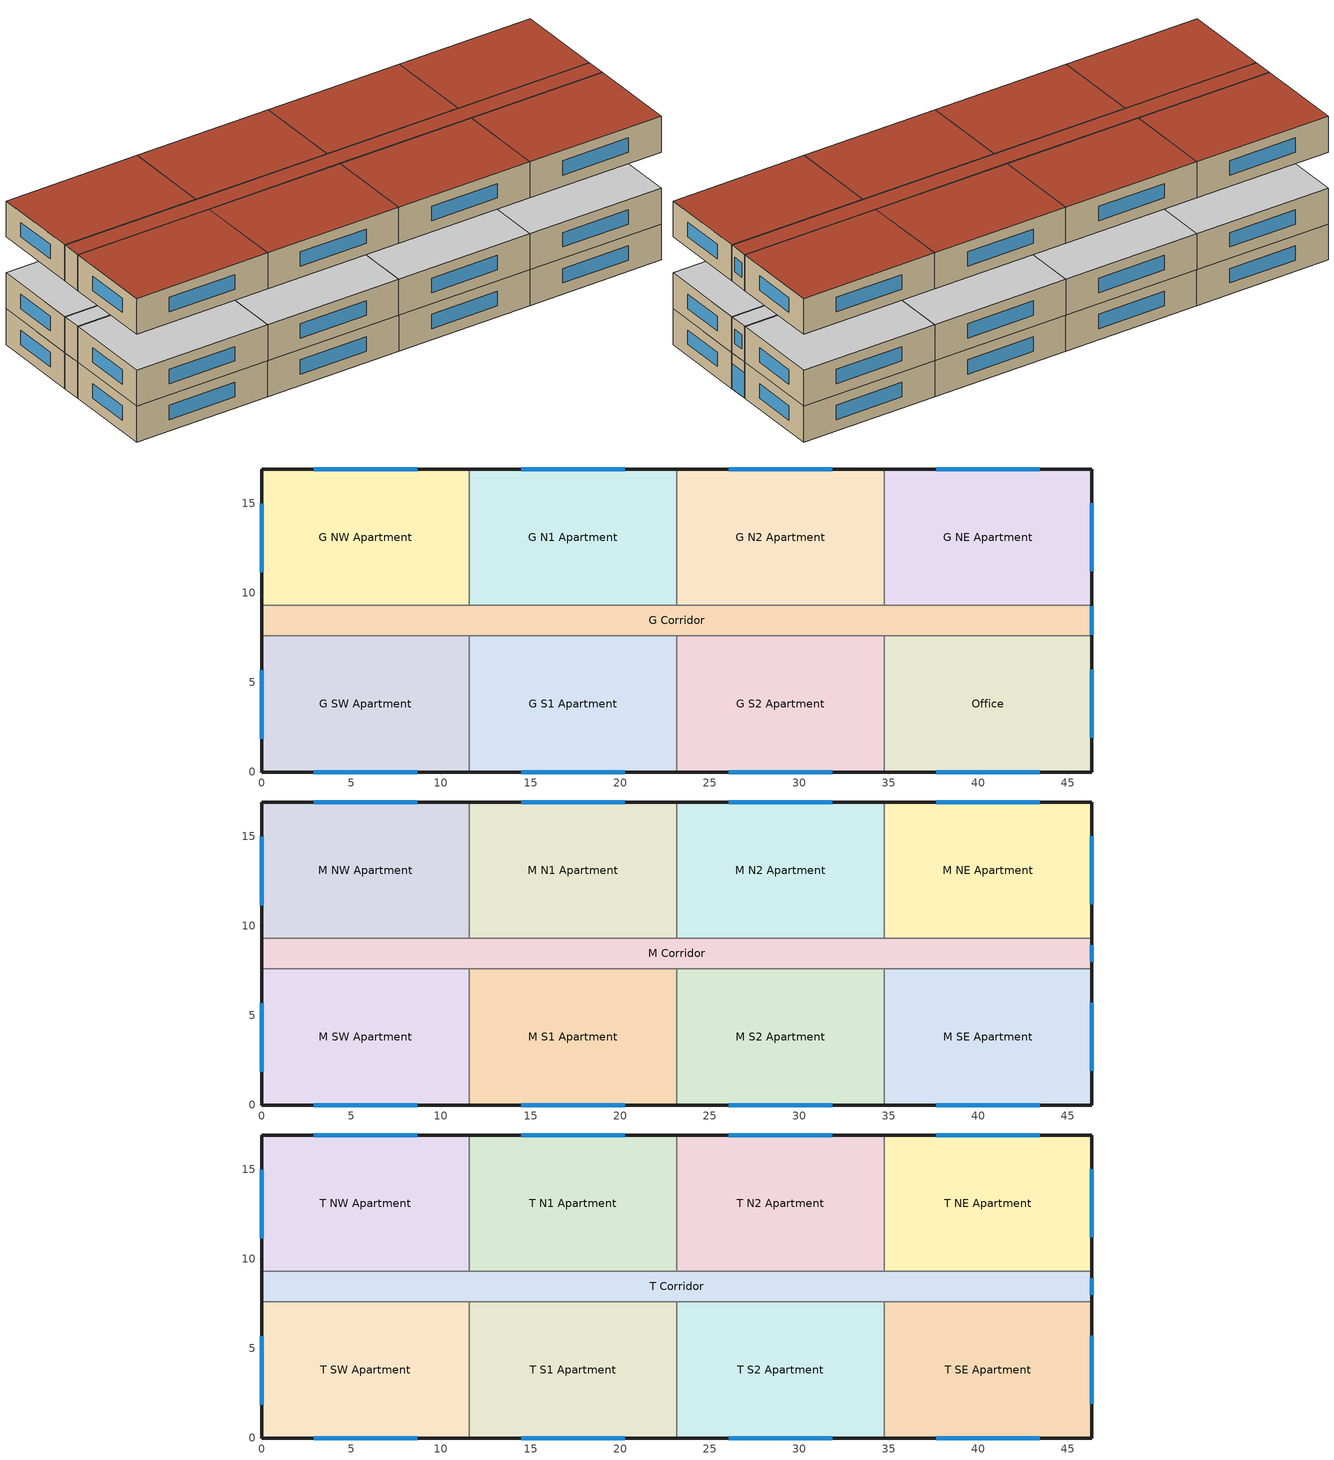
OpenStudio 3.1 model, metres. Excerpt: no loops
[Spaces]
G S1 Apartment
 floor ground (Foundation F 126 Perim 1158 Area 8825): 23.16,7.62 23.16,0 11.58,0 11.58,7.62 z0
 wall outside: 11.58,0 23.16,0 z0:3.05
 wall to G S2 Apartment: 23.16,0 23.16,7.62 z0:3.05
 wall to G Corridor: 23.16,7.62 11.58,7.62 z0:3.05
 wall to G SW Apartment: 11.58,7.62 11.58,0 z0:3.05
 window: 14.48,0 20.27,0 z0.95:2.17
 ceiling adiabatic (Floor Adiabatic construction): 23.16,0 23.16,7.62 11.58,7.62 11.58,0 z3.05
G S2 Apartment
 floor ground (Foundation F 126 Perim 1158 Area 8825): 34.75,7.62 34.75,0 23.16,0 23.16,7.62 z0
 wall outside: 23.16,0 34.75,0 z0:3.05
 wall to Office: 34.75,0 34.75,7.62 z0:3.05
 wall to G Corridor: 34.75,7.62 23.16,7.62 z0:3.05
 window: 26.06,0 31.85,0 z0.95:2.17
 ceiling adiabatic (Floor Adiabatic construction): 34.75,0 34.75,7.62 23.16,7.62 23.16,0 z3.05
G NE Apartment
 floor ground (Foundation F 126 Perim 192 Area 8825): 46.33,16.92 46.33,9.3 34.75,9.3 34.75,16.92 z0
 wall outside: 46.33,9.3 46.33,16.92 34.75,16.92 z0:3.05
 wall to G Corridor: 34.75,9.3 46.33,9.3 z0:3.05
 wall to G N2 Apartment: 34.75,16.92 34.75,9.3 z0:3.05
 window: 46.33,11.2 46.33,15.01 / 43.43,16.92 37.64,16.92 z0.95:2.17
 ceiling adiabatic (Floor Adiabatic construction): 46.33,9.3 46.33,16.92 34.75,16.92 34.75,9.3 z3.05
G NW Apartment
 floor ground (Foundation F 126 Perim 192 Area 8825): 11.58,16.92 11.58,9.3 0,9.3 0,16.92 z0
 wall outside: 11.58,16.92 0,16.92 0,9.3 z0:3.05
 wall to G N1 Apartment: 11.58,9.3 11.58,16.92 z0:3.05
 wall to G Corridor: 0,9.3 11.58,9.3 z0:3.05
 window: 8.69,16.92 2.89,16.92 / 0,14.97 0,11.16 z0.95:2.17
 ceiling adiabatic (Floor Adiabatic construction): 11.58,9.3 11.58,16.92 0,16.92 0,9.3 z3.05
G N1 Apartment
 floor ground (Foundation F 126 Perim 1158 Area 8825): 23.16,16.92 23.16,9.3 11.58,9.3 11.58,16.92 z0
 wall outside: 23.16,16.92 11.58,16.92 z0:3.05
 wall to G N2 Apartment: 23.16,9.3 23.16,16.92 z0:3.05
 wall to G Corridor: 11.58,9.3 23.16,9.3 z0:3.05
 window: 20.27,16.92 14.48,16.92 z0.95:2.17
 ceiling adiabatic (Floor Adiabatic construction): 23.16,9.3 23.16,16.92 11.58,16.92 11.58,9.3 z3.05
Office
 floor ground (Foundation F 126 Perim 192 Area 8825): 46.33,7.62 46.33,0 34.75,0 34.75,7.62 z0
 wall outside: 34.75,0 46.33,0 46.33,7.62 z0:3.05
 wall to G Corridor: 46.33,7.62 34.75,7.62 z0:3.05
 window: 46.33,1.9 46.33,5.71 / 37.64,0 43.43,0 z0.95:2.17
 ceiling adiabatic (Floor Adiabatic construction): 46.33,0 46.33,7.62 34.75,7.62 34.75,0 z3.05
G Corridor
 floor ground (Foundation F 126 Perim 335 Area 7766): 46.33,9.3 46.33,7.62 0,7.62 0,9.3 z0
 wall outside: 46.33,7.62 46.33,9.3 / 0,9.3 0,7.62 z0:3.05
 wall to G N2 Apartment: 34.75,9.3 23.16,9.3 z0:3.05
 wall to G SW Apartment: 0,7.62 11.58,7.62 z0:3.05
 window: 46.33,7.67 46.33,9.25 z0.03:2.13
 ceiling adiabatic (Floor Adiabatic construction): 46.33,7.62 46.33,9.3 0,9.3 0,7.62 z3.05
G SW Apartment
 floor ground (Foundation F 126 Perim 192 Area 8825): 11.58,7.62 11.58,0 0,0 0,7.62 z0
 wall outside: 0,7.62 0,0 11.58,0 z0:3.05
 window: 0,5.68 0,1.87 / 2.9,0 8.69,0 z0.95:2.17
 ceiling adiabatic (Floor Adiabatic construction): 11.58,0 11.58,7.62 0,7.62 0,0 z3.05
G N2 Apartment
 floor ground (Foundation F 126 Perim 1158 Area 8825): 34.75,16.92 34.75,9.3 23.16,9.3 23.16,16.92 z0
 wall outside: 34.75,16.92 23.16,16.92 z0:3.05
 window: 31.85,16.92 26.06,16.92 z0.95:2.17
 ceiling adiabatic (Floor Adiabatic construction): 34.75,9.3 34.75,16.92 23.16,16.92 23.16,9.3 z3.05
M S2 Apartment
 floor adiabatic (Floor Adiabatic construction): 34.75,7.62 34.75,0 23.16,0 23.16,7.62 z3.05
 wall outside: 23.16,0 34.75,0 z3.05:6.1
 wall to M SE Apartment: 34.75,0 34.75,7.62 z3.05:6.1
 wall to M S1 Apartment: 23.16,7.62 23.16,0 z3.05:6.1
 wall to M Corridor: 34.75,7.62 23.16,7.62 z3.05:6.1
 window: 26.06,0 31.85,0 z4:5.22
 ceiling adiabatic (Floor Adiabatic construction): 34.75,0 34.75,7.62 23.16,7.62 23.16,0 z6.1
M SE Apartment
 floor adiabatic (Floor Adiabatic construction): 46.33,7.62 46.33,0 34.75,0 34.75,7.62 z3.05
 wall outside: 34.75,0 46.33,0 46.33,7.62 z3.05:6.1
 wall to M Corridor: 46.33,7.62 34.75,7.62 z3.05:6.1
 window: 37.64,0 43.43,0 / 46.33,1.9 46.33,5.71 z4:5.22
 ceiling adiabatic (Floor Adiabatic construction): 46.33,0 46.33,7.62 34.75,7.62 34.75,0 z6.1
M Corridor
 floor adiabatic (Floor Adiabatic construction): 46.33,9.3 46.33,7.62 0,7.62 0,9.3 z3.05
 wall outside: 0,9.3 0,7.62 / 46.33,7.62 46.33,9.3 z3.05:6.1
 wall to M SW Apartment: 0,7.62 11.58,7.62 z3.05:6.1
 wall to M N1 Apartment: 23.16,9.3 11.58,9.3 z3.05:6.1
 wall to M NE Apartment: 46.33,9.3 34.75,9.3 z3.05:6.1
 wall to M N2 Apartment: 34.75,9.3 23.16,9.3 z3.05:6.1
 wall to M S1 Apartment: 11.58,7.62 23.16,7.62 z3.05:6.1
 wall to M NW Apartment: 11.58,9.3 0,9.3 z3.05:6.1
 window: 46.33,8 46.33,8.91 z4:5.22
 ceiling adiabatic (Floor Adiabatic construction): 46.33,7.62 46.33,9.3 0,9.3 0,7.62 z6.1
M SW Apartment
 floor adiabatic (Floor Adiabatic construction): 11.58,7.62 11.58,0 0,0 0,7.62 z3.05
 wall outside: 0,7.62 0,0 11.58,0 z3.05:6.1
 wall to M S1 Apartment: 11.58,0 11.58,7.62 z3.05:6.1
 window: 0,5.68 0,1.87 / 2.9,0 8.69,0 z4:5.22
 ceiling adiabatic (Floor Adiabatic construction): 11.58,0 11.58,7.62 0,7.62 0,0 z6.1
M NE Apartment
 floor adiabatic (Floor Adiabatic construction): 46.33,16.92 46.33,9.3 34.75,9.3 34.75,16.92 z3.05
 wall outside: 46.33,9.3 46.33,16.92 34.75,16.92 z3.05:6.1
 wall to M N2 Apartment: 34.75,16.92 34.75,9.3 z3.05:6.1
 window: 46.33,11.2 46.33,15.01 / 43.43,16.92 37.64,16.92 z4:5.22
 ceiling adiabatic (Floor Adiabatic construction): 46.33,9.3 46.33,16.92 34.75,16.92 34.75,9.3 z6.1
M N2 Apartment
 floor adiabatic (Floor Adiabatic construction): 34.75,16.92 34.75,9.3 23.16,9.3 23.16,16.92 z3.05
 wall outside: 34.75,16.92 23.16,16.92 z3.05:6.1
 wall to M N1 Apartment: 23.16,16.92 23.16,9.3 z3.05:6.1
 window: 31.85,16.92 26.06,16.92 z4:5.22
 ceiling adiabatic (Floor Adiabatic construction): 34.75,9.3 34.75,16.92 23.16,16.92 23.16,9.3 z6.1
M N1 Apartment
 floor adiabatic (Floor Adiabatic construction): 23.16,16.92 23.16,9.3 11.58,9.3 11.58,16.92 z3.05
 wall outside: 23.16,16.92 11.58,16.92 z3.05:6.1
 wall to M NW Apartment: 11.58,16.92 11.58,9.3 z3.05:6.1
 window: 20.27,16.92 14.48,16.92 z4:5.22
 ceiling adiabatic (Floor Adiabatic construction): 23.16,9.3 23.16,16.92 11.58,16.92 11.58,9.3 z6.1
M S1 Apartment
 floor adiabatic (Floor Adiabatic construction): 23.16,7.62 23.16,0 11.58,0 11.58,7.62 z3.05
 wall outside: 11.58,0 23.16,0 z3.05:6.1
 window: 14.48,0 20.27,0 z4:5.22
 ceiling adiabatic (Floor Adiabatic construction): 23.16,0 23.16,7.62 11.58,7.62 11.58,0 z6.1
M NW Apartment
 floor adiabatic (Floor Adiabatic construction): 11.58,16.92 11.58,9.3 0,9.3 0,16.92 z3.05
 wall outside: 11.58,16.92 0,16.92 0,9.3 z3.05:6.1
 window: 0,14.97 0,11.16 / 8.69,16.92 2.89,16.92 z4:5.22
 ceiling adiabatic (Floor Adiabatic construction): 11.58,9.3 11.58,16.92 0,16.92 0,9.3 z6.1
T SW Apartment
 floor adiabatic (Floor Adiabatic construction): 11.58,7.62 11.58,0 0,0 0,7.62 z9.14
 wall outside: 0,7.62 0,0 11.58,0 z9.14:12.19
 wall to T S1 Apartment: 11.58,0 11.58,7.62 z9.14:12.19
 wall to T Corridor: 11.58,7.62 0,7.62 z9.14:12.19
 window: 0,5.68 0,1.87 / 2.9,0 8.69,0 z10.1:11.32
 roof outside: 11.58,0 11.58,7.62 0,7.62 0,0 z12.19
T N1 Apartment
 floor adiabatic (Floor Adiabatic construction): 23.16,16.92 23.16,9.3 11.58,9.3 11.58,16.92 z9.14
 wall outside: 23.16,16.92 11.58,16.92 z9.14:12.19
 wall to T Corridor: 11.58,9.3 23.16,9.3 z9.14:12.19
 wall to T NW Apartment: 11.58,16.92 11.58,9.3 z9.14:12.19
 wall to T N2 Apartment: 23.16,9.3 23.16,16.92 z9.14:12.19
 window: 20.27,16.92 14.48,16.92 z10.1:11.32
 roof outside: 23.16,9.3 23.16,16.92 11.58,16.92 11.58,9.3 z12.19
T Corridor
 floor adiabatic (Floor Adiabatic construction): 46.33,9.3 46.33,7.62 0,7.62 0,9.3 z9.14
 wall outside: 46.33,7.62 46.33,9.3 / 0,9.3 0,7.62 z9.14:12.19
 wall to T SE Apartment: 34.75,7.62 46.33,7.62 z9.14:12.19
 wall to T S1 Apartment: 11.58,7.62 23.16,7.62 z9.14:12.19
 wall to T NW Apartment: 11.58,9.3 0,9.3 z9.14:12.19
 wall to T N2 Apartment: 34.75,9.3 23.16,9.3 z9.14:12.19
 wall to T S2 Apartment: 23.16,7.62 34.75,7.62 z9.14:12.19
 wall to T NE Apartment: 46.33,9.3 34.75,9.3 z9.14:12.19
 window: 46.33,8 46.33,8.91 z10.1:11.32
 roof outside: 46.33,7.62 46.33,9.3 0,9.3 0,7.62 z12.19
T N2 Apartment
 floor adiabatic (Floor Adiabatic construction): 34.75,16.92 34.75,9.3 23.16,9.3 23.16,16.92 z9.14
 wall outside: 34.75,16.92 23.16,16.92 z9.14:12.19
 wall to T NE Apartment: 34.75,9.3 34.75,16.92 z9.14:12.19
 window: 31.85,16.92 26.06,16.92 z10.1:11.32
 roof outside: 34.75,9.3 34.75,16.92 23.16,16.92 23.16,9.3 z12.19
T NW Apartment
 floor adiabatic (Floor Adiabatic construction): 11.58,16.92 11.58,9.3 0,9.3 0,16.92 z9.14
 wall outside: 11.58,16.92 0,16.92 0,9.3 z9.14:12.19
 window: 8.69,16.92 2.89,16.92 / 0,14.97 0,11.16 z10.1:11.32
 roof outside: 11.58,9.3 11.58,16.92 0,16.92 0,9.3 z12.19
T NE Apartment
 floor adiabatic (Floor Adiabatic construction): 46.33,16.92 46.33,9.3 34.75,9.3 34.75,16.92 z9.14
 wall outside: 46.33,9.3 46.33,16.92 34.75,16.92 z9.14:12.19
 window: 43.43,16.92 37.64,16.92 / 46.33,11.2 46.33,15.01 z10.1:11.32
 roof outside: 46.33,9.3 46.33,16.92 34.75,16.92 34.75,9.3 z12.19
T S2 Apartment
 floor adiabatic (Floor Adiabatic construction): 34.75,7.62 34.75,0 23.16,0 23.16,7.62 z9.14
 wall outside: 23.16,0 34.75,0 z9.14:12.19
 wall to T SE Apartment: 34.75,0 34.75,7.62 z9.14:12.19
 wall to T S1 Apartment: 23.16,7.62 23.16,0 z9.14:12.19
 window: 26.06,0 31.85,0 z10.1:11.32
 roof outside: 34.75,0 34.75,7.62 23.16,7.62 23.16,0 z12.19
T S1 Apartment
 floor adiabatic (Floor Adiabatic construction): 23.16,7.62 23.16,0 11.58,0 11.58,7.62 z9.14
 wall outside: 11.58,0 23.16,0 z9.14:12.19
 window: 14.48,0 20.27,0 z10.1:11.32
 roof outside: 23.16,0 23.16,7.62 11.58,7.62 11.58,0 z12.19
T SE Apartment
 floor adiabatic (Floor Adiabatic construction): 46.33,7.62 46.33,0 34.75,0 34.75,7.62 z9.14
 wall outside: 34.75,0 46.33,0 46.33,7.62 z9.14:12.19
 window: 46.33,1.9 46.33,5.71 / 37.64,0 43.43,0 z10.1:11.32
 roof outside: 46.33,0 46.33,7.62 34.75,7.62 34.75,0 z12.19
[Site]
Tampa-MacDill AFB_FL_USA: Latitude {deg}=27.85; Longitude {deg}=-82.52; Time Zone {hr}=-5; Elevation {m}=8; Terrain=City
[Building]
-MidriseApartment-ASHRAE 169-2013-2A created: 2021-08-23 21:15:40 +0000: North Axis {deg}=0; Default Construction Set=90.1-2010 - MidApt - ASHRAE 169-2013-2A; Standards Number of Stories=4; Standards Number of Above Ground Stories=4; Standards Building Type=MidriseApartment
[ClimateZones]
Climate Zone Institution Name 1=ASHRAE; Climate Zone Document Name 1=ANSI/ASHRAE Standard 169; Climate Zone Document Year 1=2006; Climate Zone Value 1=2A
[Site:WaterMainsTemperature]
Calculation Method=Correlation; Annual Average Outdoor Air Temperature {C}=21.85; Maximum Difference In Monthly Average Outdoor Air Temperatures {deltaC}=14.3
[SizingPeriod:DesignDay] Barometric Pressure {Pa}=101229; Sky Clearness=0; Rain Indicator=0; Snow Indicator=0; Day of Month=21; Daylight Saving Time Indicator=0; Humidity Indicating Type=Wetbulb; Dry-Bulb Temperature Range Modifier Type=DefaultMultipliers
Name | Maximum Dry-Bulb Temperature {C} | Daily Dry-Bulb Temperature Range {deltaC} | Humidity Indicating Conditions at Maximum Dry-Bulb | Wind Speed {m/s} | Wind Direction {deg} | Month | Day Type | Solar Model Indicator | ASHRAE Taub | ASHRAE Taud
Tampa-MacDill.AFB_FL_USA Ann Clg .4% Condns DB=>MWB | 33.9 | 7.9 | 25.1 | 3.1 | 270 | 8 | SummerDesignDay | ASHRAETau | 0.491 | 2.016
Tampa-MacDill.AFB_FL_USA Ann Htg 99.6% Condns DB | 4.6 | 0 | 4.6 | 2.5 | 10 | 1 | WinterDesignDay | ASHRAEClearSky
[Site:GroundTemperature:FCfactorMethod]
January Ground Temperature {C}=24.2; February Ground Temperature {C}=18.9; March Ground Temperature {C}=15.7; April Ground Temperature {C}=13.6; May Ground Temperature {C}=15.5; June Ground Temperature {C}=17.1; July Ground Temperature {C}=21.2; August Ground Temperature {C}=26.9; September Ground Temperature {C}=27.6; October Ground Temperature {C}=27.9; November Ground Temperature {C}=27.4; December Ground Temperature {C}=26.2
[Material:NoMass] Thermal Absorptance=0.9; Solar Absorptance=0.7
Name | Roughness | Thermal Resistance {m2-K/W} | Visible Absorptance
CP02 CARPET PAD | VeryRough | 0.21648 | 0.8
Nonres_Floor_Insulation | MediumSmooth | 2.88292 | 0.7
Typical Insulation R-8.93 | Smooth | 1.57183 | 0.7
Typical Carpet Pad | Smooth | 0.21648 | 0.8
Typical Insulation R-13.45 | Smooth | 2.368 | 0.7
Typical Insulation R-19.72 | Smooth | 3.4722 | 0.7
Typical Insulation R-0.58 | Smooth | 0.101875 | 0.7
Typical Insulation R-0.01 | Smooth | 0.001 | 0.7
[Material]
Name | Roughness | Thickness {m} | Conductivity {W/m-K} | Density {kg/m3} | Specific Heat {J/kg-K} | Thermal Absorptance | Solar Absorptance | Visible Absorptance
100mm Normalweight concrete floor | MediumSmooth | 0.1016 | 2.31 | 2322 | 832
G01 13mm gypsum board | Smooth | 0.0127 | 0.16 | 800 | 1090 | 0.9 | 0.7 | 0.5
4 in. Normalweight Concrete Floor | MediumRough | 0.1016 | 2.31 | 2322 | 832 | 0.9 | 0.7 | 0.7
25mm Stucco | Smooth | 0.0254 | 0.72 | 1856 | 840 | 0.9 | 0.7 | 0.7
5/8 in. Gypsum Board | MediumSmooth | 0.0159 | 0.16 | 800 | 1090 | 0.9 | 0.7 | 0.7
Roof Membrane - Highly Reflective | VeryRough | 0.0095 | 0.16 | 1121.29 | 1460 | 0.75 | 0.45 | 0.7
Metal Roof Surface; F08 Metal surface | Smooth | 0.0008 | 45.28 | 7824 | 500 | 0.9 | 0.7 | 0.7
6 in. Normalweight Concrete Floor | MediumRough | 0.1524 | 2.31 | 2322 | 832 | 0.9 | 0.7 | 0.7
8 in. Concrete Block Basement Wall | MediumRough | 0.2032 | 1.326 | 1842 | 912 | 0.9 | 0.7 | 0.7
G05 25mm wood | MediumSmooth | 0.0254 | 0.15 | 608 | 1630 | 0.9 | 0.5 | 0.5
Std Wood 6inch | MediumSmooth | 0.15 | 0.12 | 540 | 1210 | 0.9 | 0.7 | 0.7
[Construction]
Floor Adiabatic construction: CP02 CARPET PAD, 100mm Normalweight concrete floor, Nonres_Floor_Insulation
Typical Insulated Exterior Mass Floor R-11.49: Typical Insulation R-8.93, 4 in. Normalweight Concrete Floor, Typical Carpet Pad
Typical Insulated Steel Framed Exterior Wall R-15.63: 25mm Stucco, 5/8 in. Gypsum Board, Typical Insulation R-13.45, 5/8 in. Gypsum Board
Typical IEAD Roof - Highly Reflective R-20.83: Roof Membrane - Highly Reflective, Typical Insulation R-19.72, Metal Roof Surface
Typical Interior Floor: 100mm Normalweight concrete floor, CP02 CARPET PAD
Typical Interior Wall: G01 13mm gypsum board, G01 13mm gypsum board
Typical Interior Ceiling: CP02 CARPET PAD, 100mm Normalweight concrete floor
Typical Insulated Carpeted 6in Slab Floor: 6 in. Normalweight Concrete Floor, Typical Carpet Pad
Typical Insulated Basement Mass Wall: 8 in. Concrete Block Basement Wall
U 0.72 SHGC 0.25 Sgl Ref-B-M Tint 6mm: REF B TINT MID 6MM
Typical Insulated Metal Door R-1.43: F08 Metal surface, Typical Insulation R-0.58
U 0.88 SHGC 0.16 Sgl Ref-A-L Clr 6mm: REF A CLEAR LO 6MM
Typical Overhead Door R-0.86: Typical Insulation R-0.01
U 1.98 SHGC 0.36 Sgl Ref-B-H Clr 6mm: REF B CLEAR HI 6MM
Typical Interior Window: Clear 3mm
Typical Interior Door; Typical Interior Partition: G05 25mm wood
InteriorFurnishings: Std Wood 6inch
[Construction:FfactorGroundFloor] F-Factor {W/m-K}=1.26344
Name | Area {m2} | PerimeterExposed {m}
Foundation F 126 Perim 1158 Area 8825 | 88.2487 | 11.5818
Foundation F 126 Perim 192 Area 8825 | 88.2487 | 19.2014
Foundation F 126 Perim 335 Area 7766 | 77.6585 | 3.3526
[DefaultConstructionSet]
90.1-2010 - MidApt - ASHRAE 169-2013-2A: Default Exterior Surface Constructions=Default Surface Constructions 1; Default Interior Surface Constructions=Default Surface Constructions 2; Default Ground Contact Surface Constructions=Default Surface Constructions 3; Default Exterior SubSurface Constructions=Default Sub Surface Constructions 1; Default Interior SubSurface Constructions=Default Sub Surface Constructions 2; Interior Partition Construction=Typical Interior Partition
[DefaultSurfaceConstructions]
Name | Floor Construction | Wall Construction | Roof Ceiling Construction
Default Surface Constructions 1 | Typical Insulated Exterior Mass Floor R-11.49 | Typical Insulated Steel Framed Exterior Wall R-15.63 | Typical IEAD Roof - Highly Reflective R-20.83
Default Surface Constructions 2 | Typical Interior Floor | Typical Interior Wall | Typical Interior Ceiling
Default Surface Constructions 3 | Typical Insulated Carpeted 6in Slab Floor | Typical Insulated Basement Mass Wall
[DefaultSubSurfaceConstructions]
Name | Fixed Window Construction | Operable Window Construction | Door Construction | Glass Door Construction | Overhead Door Construction | Skylight Construction | Tubular Daylight Dome Construction | Tubular Daylight Diffuser Construction
Default Sub Surface Constructions 1 | U 0.72 SHGC 0.25 Sgl Ref-B-M Tint 6mm | U 0.72 SHGC 0.25 Sgl Ref-B-M Tint 6mm | Typical Insulated Metal Door R-1.43 | U 0.88 SHGC 0.16 Sgl Ref-A-L Clr 6mm | Typical Overhead Door R-0.86 | U 1.98 SHGC 0.36 Sgl Ref-B-H Clr 6mm | Typical Interior Window | Typical Interior Window
Default Sub Surface Constructions 2 | Typical Interior Window | Typical Interior Window | Typical Interior Door
[WindowMaterial:Glazing] Optical Data Type=SpectralAverage; Infrared Transmittance at Normal Incidence=0; Front Side Infrared Hemispherical Emissivity=0.84; Conductivity {W/m-K}=0.9; Dirt Correction Factor for Solar and Visible Transmittance=1; Solar Diffusing=No
Name | Thickness {m} | Solar Transmittance at Normal Incidence | Front Side Solar Reflectance at Normal Incidence | Back Side Solar Reflectance at Normal Incidence | Visible Transmittance at Normal Incidence | Front Side Visible Reflectance at Normal Incidence | Back Side Visible Reflectance at Normal Incidence | Back Side Infrared Hemispherical Emissivity
REF B TINT MID 6MM | 0.006 | 0.1 | 0.11 | 0.41 | 0.13 | 0.1 | 0.32 | 0.45
REF A CLEAR LO 6MM | 0.006 | 0.066 | 0.341 | 0.493 | 0.08 | 0.41 | 0.37 | 0.4
REF B CLEAR HI 6MM | 0.006 | 0.24 | 0.16 | 0.32 | 0.3 | 0.16 | 0.29 | 0.6
Clear 3mm | 0.003 | 0.837 | 0.075 | 0.075 | 0.898 | 0.081 | 0.081 | 0.84
[Space]
Name | Space Type | Building Story | Thermal Zone
T SE Apartment | MidriseApartment Apartment_topfloor_WE | Building Story 3 | T SE Apartment ZN
G Corridor | MidriseApartment Corridor | Building Story 1 | G Corridor ZN
T SW Apartment | MidriseApartment Apartment_topfloor_WE | Building Story 3 | T SW Apartment ZN
M S2 Apartment | MidriseApartment Apartment | Building Story 2 | M S2 Apartment ZN
M SE Apartment | MidriseApartment Apartment | Building Story 2 | M SE Apartment ZN
T N1 Apartment | MidriseApartment Apartment_topfloor_NS | Building Story 3 | T N1 Apartment ZN
T Corridor | MidriseApartment Corridor_topfloor | Building Story 3 | T Corridor ZN
T N2 Apartment | MidriseApartment Apartment_topfloor_NS | Building Story 3 | T N2 Apartment ZN
M SW Apartment | MidriseApartment Apartment | Building Story 2 | M SW Apartment ZN
T NW Apartment | MidriseApartment Apartment_topfloor_WE | Building Story 3 | T NW Apartment ZN
M Corridor | MidriseApartment Corridor | Building Story 2 | M Corridor ZN
G S1 Apartment | MidriseApartment Apartment | Building Story 1 | G S1 Apartment ZN
G S2 Apartment | MidriseApartment Apartment | Building Story 1 | G S2 Apartment ZN
M NE Apartment | MidriseApartment Apartment | Building Story 2 | M NE Apartment ZN
T NE Apartment | MidriseApartment Apartment_topfloor_WE | Building Story 3 | T NE Apartment ZN
G NW Apartment | MidriseApartment Apartment | Building Story 1 | G NW Apartment ZN
T S1 Apartment | MidriseApartment Apartment_topfloor_NS | Building Story 3 | T S1 Apartment ZN
M N1 Apartment | MidriseApartment Apartment | Building Story 2 | M N1 Apartment ZN
Office | MidriseApartment Office | Building Story 1 | Office ZN
G NE Apartment | MidriseApartment Apartment | Building Story 1 | G NE Apartment ZN
T S2 Apartment | MidriseApartment Apartment_topfloor_NS | Building Story 3 | T S2 Apartment ZN
G SW Apartment | MidriseApartment Apartment | Building Story 1 | G SW Apartment ZN
M N2 Apartment | MidriseApartment Apartment | Building Story 2 | M N2 Apartment ZN
G N1 Apartment | MidriseApartment Apartment | Building Story 1 | G N1 Apartment ZN
G N2 Apartment | MidriseApartment Apartment | Building Story 1 | G N2 Apartment ZN
M S1 Apartment | MidriseApartment Apartment | Building Story 2 | M S1 Apartment ZN
M NW Apartment | MidriseApartment Apartment | Building Story 2 | M NW Apartment ZN
[BuildingStory]
Name | Nominal Z Coordinate {m}
Building Story 1 | 0
Building Story 2 | 3.04785
Building Story 3 | 9.14355
[SpaceType] Standards Building Type=MidriseApartment
Name | Default Schedule Set | Design Specification Outdoor Air Object | Standards Space Type
MidriseApartment Office | MidriseApartment Office Schedule Set | MidriseApartment Office Ventilation | Office
MidriseApartment Corridor | MidriseApartment Corridor Schedule Set | MidriseApartment Corridor Ventilation | Corridor
MidriseApartment Corridor_topfloor | MidriseApartment Corridor_topfloor Schedule Set | MidriseApartment Corridor_topfloor Ventilation | Corridor_topfloor
MidriseApartment Apartment | MidriseApartment Apartment Schedule Set | MidriseApartment Apartment Ventilation | Apartment
MidriseApartment Apartment_topfloor_WE | MidriseApartment Apartment_topfloor_WE Schedule Set | MidriseApartment Apartment_topfloor_WE Ventilation | Apartment_topfloor_WE
MidriseApartment Apartment_topfloor_NS | MidriseApartment Apartment_topfloor_NS Schedule Set | MidriseApartment Apartment_topfloor_NS Ventilation | Apartment_topfloor_NS
[People:Definition] Number of People Calculation Method=People/Area; Fraction Radiant=0.3
Name | People per Space Floor Area {person/m2}
MidriseApartment Apartment People Definition; MidriseApartment Apartment_topfloor_NS People Definition; MidriseApartment Apartment_topfloor_WE People Definition | 0.0283091
MidriseApartment Office People Definition | 0.0227119
[People] Work Efficiency Schedule=Work Efficiency Schedule; Clothing Insulation Schedule=Clothing Schedule; Air Velocity Schedule=Air Velocity Schedule; Multiplier=1
Name | People Definition | Space or SpaceType
MidriseApartment Apartment People | MidriseApartment Apartment People Definition | MidriseApartment Apartment
MidriseApartment Apartment_topfloor_NS People | MidriseApartment Apartment_topfloor_NS People Definition | MidriseApartment Apartment_topfloor_NS
MidriseApartment Apartment_topfloor_WE People | MidriseApartment Apartment_topfloor_WE People Definition | MidriseApartment Apartment_topfloor_WE
MidriseApartment Office People | MidriseApartment Office People Definition | MidriseApartment Office
[Lights:Definition] Design Level Calculation Method=Watts/Area; Fraction Radiant=0.6; Fraction Visible=0.2; Return Air Fraction=0
Name | Watts per Space Floor Area {W/m2}
MidriseApartment Apartment Lights Definition; MidriseApartment Apartment_topfloor_NS Lights Definition; MidriseApartment Apartment_topfloor_WE Lights Definition | 11.5174
MidriseApartment Apartment Additional Lights Definition; MidriseApartment Apartment_topfloor_NS Additional Lights Definition; MidriseApartment Apartment_topfloor_WE Additional Lights Definition | 2.90626
MidriseApartment Corridor Lights Definition; MidriseApartment Corridor_topfloor Lights Definition | 8.52502
MidriseApartment Office Lights Definition | 11.9479
[Lights]
Name | Lights Definition | Space or SpaceType | Fraction Replaceable
MidriseApartment Apartment Lights | MidriseApartment Apartment Lights Definition | MidriseApartment Apartment | 0
MidriseApartment Apartment Additional Lights | MidriseApartment Apartment Additional Lights Definition | MidriseApartment Apartment | 1
MidriseApartment Apartment_topfloor_NS Lights | MidriseApartment Apartment_topfloor_NS Lights Definition | MidriseApartment Apartment_topfloor_NS | 0
MidriseApartment Apartment_topfloor_NS Additional Lights | MidriseApartment Apartment_topfloor_NS Additional Lights Definition | MidriseApartment Apartment_topfloor_NS | 1
MidriseApartment Apartment_topfloor_WE Lights | MidriseApartment Apartment_topfloor_WE Lights Definition | MidriseApartment Apartment_topfloor_WE | 0
MidriseApartment Apartment_topfloor_WE Additional Lights | MidriseApartment Apartment_topfloor_WE Additional Lights Definition | MidriseApartment Apartment_topfloor_WE | 1
MidriseApartment Corridor Lights | MidriseApartment Corridor Lights Definition | MidriseApartment Corridor | 0
MidriseApartment Corridor_topfloor Lights | MidriseApartment Corridor_topfloor Lights Definition | MidriseApartment Corridor_topfloor | 0
MidriseApartment Office Lights | MidriseApartment Office Lights Definition | MidriseApartment Office | 0
[ElectricEquipment:Definition] Fraction Latent=0
Name | Design Level Calculation Method | Watts per Space Floor Area {W/m2} | Fraction Radiant | Fraction Lost | Design Level {W}
MidriseApartment Apartment Elec Equip Definition; MidriseApartment Apartment_topfloor_NS Elec Equip Definition; MidriseApartment Apartment_topfloor_WE Elec Equip Definition; MidriseApartment Office Elec Equip Definition | Watts/Area | 6.67 | 0.5 | 0
Ground Corridor Electric Equipment Definition1 | EquipmentLevel |  | 0 | 0.95 | 16055
Ground Corridor Electric Equipment Definition2 | EquipmentLevel |  | 0 | 0.95 | 105.9
[ElectricEquipment]
Name | Electric Equipment Definition | Space or SpaceType | Schedule
MidriseApartment Apartment Elec Equip | MidriseApartment Apartment Elec Equip Definition | MidriseApartment Apartment
MidriseApartment Apartment_topfloor_NS Elec Equip | MidriseApartment Apartment_topfloor_NS Elec Equip Definition | MidriseApartment Apartment_topfloor_NS
MidriseApartment Apartment_topfloor_WE Elec Equip | MidriseApartment Apartment_topfloor_WE Elec Equip Definition | MidriseApartment Apartment_topfloor_WE
MidriseApartment Office Elec Equip | MidriseApartment Office Elec Equip Definition | MidriseApartment Office
G Corridor_Elevators_Equip | Ground Corridor Electric Equipment Definition1 | G Corridor | ApartmentMidRise BLDG_ELEVATORS
Elevators_Lights_Fan | Ground Corridor Electric Equipment Definition2 | G Corridor | ApartmentMidRise ELEV_LIGHT_FAN_SCH_ADD_DF
[DesignSpecification:OutdoorAir]
Name | Outdoor Air Method | Outdoor Air Flow Air Changes per Hour {1/hr} | Outdoor Air Flow per Person {m3/s-person} | Outdoor Air Flow per Floor Area {m3/s-m2}
MidriseApartment Apartment Ventilation; MidriseApartment Apartment_topfloor_NS Ventilation; MidriseApartment Apartment_topfloor_WE Ventilation | Sum | 0.35
MidriseApartment Corridor Ventilation; MidriseApartment Corridor_topfloor Ventilation |  | 0 | 0 | 0
MidriseApartment Office Ventilation | Sum |  |  | 0.0004318
[DefaultScheduleSet]
Name | Number of People Schedule | People Activity Level Schedule | Lighting Schedule | Electric Equipment Schedule | Infiltration Schedule
MidriseApartment Apartment Schedule Set; MidriseApartment Apartment_topfloor_NS Schedule Set; MidriseApartment Apartment_topfloor_WE Schedule Set | ApartmentMidRise OCC_APT_SCH | ApartmentMidRise Activity Schedule | ApartmentMidRise LTG_APT_SCH | ApartmentMidRise EQP_APT_SCH | ApartmentMidRise INF_APT_SCH
MidriseApartment Corridor Schedule Set; MidriseApartment Corridor_topfloor Schedule Set | ApartmentMidRise All Off |  | ApartmentMidRise LTG_COR_SCH_2010 | ApartmentMidRise BLDG_ELEVATORS | ApartmentMidRise INF_COR_SCH
MidriseApartment Office Schedule Set | ApartmentMidRise OCC_OFF_SCH | ApartmentMidRise Activity Schedule | ApartmentMidRise LTG_OFF_SCH_2010_2013 | ApartmentMidRise EQP_OFF_SCH_2010_2013 | ApartmentMidRise INF_OFF_SCH
[ThermostatSetpoint:DualSetpoint]
Name | Heating Setpoint Temperature Schedule | Cooling Setpoint Temperature Schedule
MidriseApartment Corridor Thermostat 1; MidriseApartment Apartment Thermostat 1; MidriseApartment Apartment Thermostat 2; MidriseApartment Apartment Thermostat 3; MidriseApartment Apartment Thermostat 4; MidriseApartment Apartment Thermostat 5; MidriseApartment Apartment Thermostat 6; MidriseApartment Apartment Thermostat 7; MidriseApartment Corridor Thermostat 2; MidriseApartment Apartment Thermostat 8; MidriseApartment Apartment Thermostat 9; MidriseApartment Apartment Thermostat 10; MidriseApartment Apartment Thermostat 11; MidriseApartment Apartment Thermostat 12; MidriseApartment Apartment Thermostat 13; MidriseApartment Apartment Thermostat 14; MidriseApartment Apartment Thermostat 15; MidriseApartment Corridor_topfloor Thermostat 1; MidriseApartment Apartment_topfloor_NS Thermostat 1; MidriseApartment Apartment_topfloor_NS Thermostat 2; MidriseApartment Apartment_topfloor_WE Thermostat 1; MidriseApartment Apartment_topfloor_WE Thermostat 2; MidriseApartment Apartment_topfloor_NS Thermostat 3; MidriseApartment Apartment_topfloor_NS Thermostat 4; MidriseApartment Apartment_topfloor_WE Thermostat 3; MidriseApartment Apartment_topfloor_WE Thermostat 4 | ApartmentMidRise HTGSETP_APT_SCH | ApartmentMidRise CLGSETP_APT_SCH
MidriseApartment Office Thermostat 1 | ApartmentMidRise HTGSETP_OFF_SCH_NO_OPTIMUM | ApartmentMidRise CLGSETP_OFF_SCH_No_Setback
[SpaceInfiltration:DesignFlowRate] Temperature Term Coefficient=0; Velocity Squared Term Coefficient=0
Name | Space or SpaceType | Schedule | Design Flow Rate Calculation Method | Flow per Exterior Surface Area {m3/s-m2} | Constant Term Coefficient | Velocity Term Coefficient | Design Flow Rate {m3/s}
G Corridor Infiltration | G Corridor | ApartmentMidRise INF_COR_SCH | Flow/ExteriorArea | 0.000569573 | 0 | 0.224
G N1 Apartment Infiltration | G N1 Apartment | ApartmentMidRise INF_APT_SCH | Flow/ExteriorArea | 0.000569573 | 0 | 0.224
G N2 Apartment Infiltration | G N2 Apartment | ApartmentMidRise INF_APT_SCH | Flow/ExteriorArea | 0.000569573 | 0 | 0.224
G NE Apartment Infiltration | G NE Apartment | ApartmentMidRise INF_APT_SCH | Flow/ExteriorArea | 0.000569573 | 0 | 0.224
G NW Apartment Infiltration | G NW Apartment | ApartmentMidRise INF_APT_SCH | Flow/ExteriorArea | 0.000569573 | 0 | 0.224
G S1 Apartment Infiltration | G S1 Apartment | ApartmentMidRise INF_APT_SCH | Flow/ExteriorArea | 0.000569573 | 0 | 0.224
G S2 Apartment Infiltration | G S2 Apartment | ApartmentMidRise INF_APT_SCH | Flow/ExteriorArea | 0.000569573 | 0 | 0.224
G SW Apartment Infiltration | G SW Apartment | ApartmentMidRise INF_APT_SCH | Flow/ExteriorArea | 0.000569573 | 0 | 0.224
M Corridor Infiltration | M Corridor | ApartmentMidRise INF_COR_SCH | Flow/ExteriorArea | 0.000569573 | 0 | 0.224
M N1 Apartment Infiltration | M N1 Apartment | ApartmentMidRise INF_APT_SCH | Flow/ExteriorArea | 0.000569573 | 0 | 0.224
M N2 Apartment Infiltration | M N2 Apartment | ApartmentMidRise INF_APT_SCH | Flow/ExteriorArea | 0.000569573 | 0 | 0.224
M NE Apartment Infiltration | M NE Apartment | ApartmentMidRise INF_APT_SCH | Flow/ExteriorArea | 0.000569573 | 0 | 0.224
M NW Apartment Infiltration | M NW Apartment | ApartmentMidRise INF_APT_SCH | Flow/ExteriorArea | 0.000569573 | 0 | 0.224
M S1 Apartment Infiltration | M S1 Apartment | ApartmentMidRise INF_APT_SCH | Flow/ExteriorArea | 0.000569573 | 0 | 0.224
M S2 Apartment Infiltration | M S2 Apartment | ApartmentMidRise INF_APT_SCH | Flow/ExteriorArea | 0.000569573 | 0 | 0.224
M SE Apartment Infiltration | M SE Apartment | ApartmentMidRise INF_APT_SCH | Flow/ExteriorArea | 0.000569573 | 0 | 0.224
M SW Apartment Infiltration | M SW Apartment | ApartmentMidRise INF_APT_SCH | Flow/ExteriorArea | 0.000569573 | 0 | 0.224
Office Infiltration | Office | ApartmentMidRise INF_OFF_SCH | Flow/ExteriorArea | 0.000569573 | 0 | 0.224
T Corridor Infiltration | T Corridor | ApartmentMidRise INF_COR_SCH | Flow/ExteriorArea | 6.62304e-05 | 0 | 0.224
T N1 Apartment Infiltration | T N1 Apartment | ApartmentMidRise INF_APT_SCH | Flow/ExteriorArea | 0.000162738 | 0 | 0.224
T N2 Apartment Infiltration | T N2 Apartment | ApartmentMidRise INF_APT_SCH | Flow/ExteriorArea | 0.000162738 | 0 | 0.224
T NE Apartment Infiltration | T NE Apartment | ApartmentMidRise INF_APT_SCH | Flow/ExteriorArea | 0.000227111 | 0 | 0.224
T NW Apartment Infiltration | T NW Apartment | ApartmentMidRise INF_APT_SCH | Flow/ExteriorArea | 0.000227111 | 0 | 0.224
T S1 Apartment Infiltration | T S1 Apartment | ApartmentMidRise INF_APT_SCH | Flow/ExteriorArea | 0.000162738 | 0 | 0.224
T S2 Apartment Infiltration | T S2 Apartment | ApartmentMidRise INF_APT_SCH | Flow/ExteriorArea | 0.000162738 | 0 | 0.224
T SE Apartment Infiltration | T SE Apartment | ApartmentMidRise INF_APT_SCH | Flow/ExteriorArea | 0.000227111 | 0 | 0.224
T SW Apartment Infiltration | T SW Apartment | ApartmentMidRise INF_APT_SCH | Flow/ExteriorArea | 0.000227111 | 0 | 0.224
G Corridor door Infiltration | G Corridor | ApartmentMidRise INFIL_Door_Opening_SCH_2010_2013 | Flow/Space |  | 1 | 0 | 0.520558
[ThermalZone] Use Ideal Air Loads=No
G Corridor ZN: Thermostat=MidriseApartment Corridor Thermostat 1
G N1 Apartment ZN: Thermostat=MidriseApartment Apartment Thermostat 1
G N2 Apartment ZN: Thermostat=MidriseApartment Apartment Thermostat 2
G NE Apartment ZN: Thermostat=MidriseApartment Apartment Thermostat 3
G NW Apartment ZN: Thermostat=MidriseApartment Apartment Thermostat 4
G S1 Apartment ZN: Thermostat=MidriseApartment Apartment Thermostat 5
G S2 Apartment ZN: Thermostat=MidriseApartment Apartment Thermostat 6
G SW Apartment ZN: Thermostat=MidriseApartment Apartment Thermostat 7
M Corridor ZN: Thermostat=MidriseApartment Corridor Thermostat 2; Multiplier=2
M N1 Apartment ZN: Thermostat=MidriseApartment Apartment Thermostat 8; Multiplier=2
M N2 Apartment ZN: Thermostat=MidriseApartment Apartment Thermostat 9; Multiplier=2
M NE Apartment ZN: Thermostat=MidriseApartment Apartment Thermostat 10; Multiplier=2
M NW Apartment ZN: Thermostat=MidriseApartment Apartment Thermostat 11; Multiplier=2
M S1 Apartment ZN: Thermostat=MidriseApartment Apartment Thermostat 12; Multiplier=2
M S2 Apartment ZN: Thermostat=MidriseApartment Apartment Thermostat 13; Multiplier=2
M SE Apartment ZN: Thermostat=MidriseApartment Apartment Thermostat 14; Multiplier=2
M SW Apartment ZN: Thermostat=MidriseApartment Apartment Thermostat 15; Multiplier=2
Office ZN: Thermostat=MidriseApartment Office Thermostat 1; Primary Daylighting Control=Office Daylt Sensor 1; Fraction of Zone Controlled by Primary Daylighting Control=0.148; Secondary Daylighting Control=Office Daylt Sensor 2; Fraction of Zone Controlled by Secondary Daylighting Control=0.148
T Corridor ZN: Thermostat=MidriseApartment Corridor_topfloor Thermostat 1
T N1 Apartment ZN: Thermostat=MidriseApartment Apartment_topfloor_NS Thermostat 1
T N2 Apartment ZN: Thermostat=MidriseApartment Apartment_topfloor_NS Thermostat 2
T NE Apartment ZN: Thermostat=MidriseApartment Apartment_topfloor_WE Thermostat 1
T NW Apartment ZN: Thermostat=MidriseApartment Apartment_topfloor_WE Thermostat 2
T S1 Apartment ZN: Thermostat=MidriseApartment Apartment_topfloor_NS Thermostat 3
T S2 Apartment ZN: Thermostat=MidriseApartment Apartment_topfloor_NS Thermostat 4
T SE Apartment ZN: Thermostat=MidriseApartment Apartment_topfloor_WE Thermostat 3
T SW Apartment ZN: Thermostat=MidriseApartment Apartment_topfloor_WE Thermostat 4
[Sizing:Zone] Zone Cooling Design Supply Air Temperature Input Method=SupplyAirTemperature; Zone Cooling Design Supply Air Temperature {C}=14; Zone Cooling Design Supply Air Temperature Difference {deltaC}=11.11; Zone Heating Design Supply Air Temperature Input Method=SupplyAirTemperature; Zone Heating Design Supply Air Temperature {C}=40; Zone Heating Design Supply Air Temperature Difference {deltaC}=11.11; Zone Cooling Design Supply Air Humidity Ratio {kg-H2O/kg-air}=0.0085; Zone Heating Design Supply Air Humidity Ratio {kg-H2O/kg-air}=0.008; Cooling Design Air Flow Method=DesignDay; Heating Design Air Flow Method=DesignDay; Account for Dedicated Outdoor Air System=No; Dedicated Outdoor Air System Control Strategy=NeutralSupplyAir; Dedicated Outdoor Air Low Setpoint Temperature for Design {C}=autosize; Dedicated Outdoor Air High Setpoint Temperature for Design {C}=autosize
G Corridor ZN; M Corridor ZN; T Corridor ZN
[InternalMass:Definition]
Internal Mass Definition 1: Construction=InteriorFurnishings; Design Level Calculation Method=SurfaceArea/Area; Surface Area per Space Floor Area=2
[InternalMass] Internal Mass Definition=Internal Mass Definition 1; Multiplier=1
Name | Space or SpaceType
M S1 Apartment Mass | M S1 Apartment
G N2 Apartment Mass | G N2 Apartment
G N1 Apartment Mass | G N1 Apartment
G SW Apartment Mass | G SW Apartment
T S2 Apartment Mass | T S2 Apartment
Office Mass | Office
M N1 Apartment Mass | M N1 Apartment
T N1 Apartment Mass | T N1 Apartment
M NW Apartment Mass | M NW Apartment
T N2 Apartment Mass | T N2 Apartment
G NE Apartment Mass | G NE Apartment
M S2 Apartment Mass | M S2 Apartment
T SW Apartment Mass | T SW Apartment
M SE Apartment Mass | M SE Apartment
T S1 Apartment Mass | T S1 Apartment
G Corridor Mass | G Corridor
T Corridor Mass | T Corridor
M SW Apartment Mass | M SW Apartment
M N2 Apartment Mass | M N2 Apartment
T NW Apartment Mass | T NW Apartment
M NE Apartment Mass | M NE Apartment
G S1 Apartment Mass | G S1 Apartment
T SE Apartment Mass | T SE Apartment
M Corridor Mass | M Corridor
G S2 Apartment Mass | G S2 Apartment
T NE Apartment Mass | T NE Apartment
G NW Apartment Mass | G NW Apartment
[Exterior:Lights:Definition]
NonDimming Exterior Lights Def: Design Level {W}=2508
[Exterior:Lights]
NonDimming Exterior Lights Def: Exterior Lights Definition=NonDimming Exterior Lights Def; Schedule=ApartmentMidRise Exterior_Lgt_ALWAYS_ON; Control Option=AstronomicalClock
[AvailabilityManager:NightCycle] Applicability Schedule=Always On Discrete; Control Type=CycleOnAny; Thermostat Tolerance {deltaC}=1; Cycling Run Time {s}=3600
Availability Manager Night Cycle 1; Availability Manager Night Cycle 2; Availability Manager Night Cycle 3; Availability Manager Night Cycle 4; Availability Manager Night Cycle 5; Availability Manager Night Cycle 6
[Daylighting:Control] Space=Office; Position Z-Coordinate {m}=0.762; Illuminance Setpoint {lux}=375; Lighting Control Type=Stepped; Minimum Input Power Fraction for Continuous Dimming Control=0.3; Minimum Light Output Fraction for Continuous Dimming Control=0.2; Number of Stepped Control Steps=3; Probability Lighting will be Reset When Needed in Manual Stepped Control=1; Maximum Allowable Discomfort Glare Index=22
Name | Position X-Coordinate {m} | Position Y-Coordinate {m}
Office Daylt Sensor 1 | 5.79051 | 1.434312
Office Daylt Sensor 2 | 8.691444 | 3.8099
[Schedule:Ruleset]
Name | Default Day Schedule | Summer Design Day Schedule | Winter Design Day Schedule
Clothing Schedule | Clothing Schedule Default Winter Clothes
Air Velocity Schedule | Air Velocity Schedule Default
Work Efficiency Schedule | Work Efficiency Schedule Default
ApartmentMidRise OCC_APT_SCH | ApartmentMidRise OCC_APT_SCH Default | ApartmentMidRise OCC_APT_SCH Summer Design Day | ApartmentMidRise OCC_APT_SCH Winter Design Day
ApartmentMidRise Activity Schedule | ApartmentMidRise Activity Schedule Default | ApartmentMidRise Activity Schedule Summer Design Day | ApartmentMidRise Activity Schedule Winter Design Day
ApartmentMidRise LTG_APT_SCH | ApartmentMidRise LTG_APT_SCH Default | ApartmentMidRise LTG_APT_SCH Summer Design Day | ApartmentMidRise LTG_APT_SCH Winter Design Day
ApartmentMidRise EQP_APT_SCH | ApartmentMidRise EQP_APT_SCH Default | ApartmentMidRise EQP_APT_SCH Summer Design Day | ApartmentMidRise EQP_APT_SCH Winter Design Day
ApartmentMidRise INF_APT_SCH | ApartmentMidRise INF_APT_SCH Default | ApartmentMidRise INF_APT_SCH Summer Design Day | ApartmentMidRise INF_APT_SCH Winter Design Day
ApartmentMidRise HTGSETP_APT_SCH | ApartmentMidRise HTGSETP_APT_SCH Default | ApartmentMidRise HTGSETP_APT_SCH Summer Design Day | ApartmentMidRise HTGSETP_APT_SCH Winter Design Day
ApartmentMidRise CLGSETP_APT_SCH | ApartmentMidRise CLGSETP_APT_SCH Default | ApartmentMidRise CLGSETP_APT_SCH Summer Design Day | ApartmentMidRise CLGSETP_APT_SCH Winter Design Day
ApartmentMidRise All Off | ApartmentMidRise All Off Default | ApartmentMidRise All Off Summer Design Day | ApartmentMidRise All Off Winter Design Day
ApartmentMidRise LTG_COR_SCH_2010 | ApartmentMidRise LTG_COR_SCH_2010 Default | ApartmentMidRise LTG_COR_SCH_2010 Summer Design Day | ApartmentMidRise LTG_COR_SCH_2010 Winter Design Day
ApartmentMidRise BLDG_ELEVATORS | ApartmentMidRise BLDG_ELEVATORS Default | ApartmentMidRise BLDG_ELEVATORS Summer Design Day | ApartmentMidRise BLDG_ELEVATORS Winter Design Day
ApartmentMidRise INF_COR_SCH | ApartmentMidRise INF_COR_SCH Default | ApartmentMidRise INF_COR_SCH Summer Design Day | ApartmentMidRise INF_COR_SCH Winter Design Day
ApartmentMidRise OCC_OFF_SCH | ApartmentMidRise OCC_OFF_SCH Default | ApartmentMidRise OCC_OFF_SCH Summer Design Day | ApartmentMidRise OCC_OFF_SCH Winter Design Day
ApartmentMidRise LTG_OFF_SCH_2010_2013 | ApartmentMidRise LTG_OFF_SCH_2010_2013 Default | ApartmentMidRise LTG_OFF_SCH_2010_2013 Summer Design Day | ApartmentMidRise LTG_OFF_SCH_2010_2013 Winter Design Day
ApartmentMidRise EQP_OFF_SCH_2010_2013 | ApartmentMidRise EQP_OFF_SCH_2010_2013 Default | ApartmentMidRise EQP_OFF_SCH_2010_2013 Summer Design Day | ApartmentMidRise EQP_OFF_SCH_2010_2013 Winter Design Day
ApartmentMidRise INF_OFF_SCH | ApartmentMidRise INF_OFF_SCH Default | ApartmentMidRise INF_OFF_SCH Summer Design Day | ApartmentMidRise INF_OFF_SCH Winter Design Day
ApartmentMidRise HTGSETP_OFF_SCH_NO_OPTIMUM | ApartmentMidRise HTGSETP_OFF_SCH_NO_OPTIMUM Default | ApartmentMidRise HTGSETP_OFF_SCH_NO_OPTIMUM Summer Design Day | ApartmentMidRise HTGSETP_OFF_SCH_NO_OPTIMUM Winter Design Day
ApartmentMidRise CLGSETP_OFF_SCH_No_Setback | ApartmentMidRise CLGSETP_OFF_SCH_No_Setback Default | ApartmentMidRise CLGSETP_OFF_SCH_No_Setback Summer Design Day | ApartmentMidRise CLGSETP_OFF_SCH_No_Setback Winter Design Day
ApartmentMidRise ELEV_LIGHT_FAN_SCH_ADD_DF | ApartmentMidRise ELEV_LIGHT_FAN_SCH_ADD_DF Default | ApartmentMidRise ELEV_LIGHT_FAN_SCH_ADD_DF Summer Design Day | ApartmentMidRise ELEV_LIGHT_FAN_SCH_ADD_DF Winter Design Day
ApartmentMidRise INFIL_Door_Opening_SCH_2010_2013 | ApartmentMidRise INFIL_Door_Opening_SCH_2010_2013 Default | ApartmentMidRise INFIL_Door_Opening_SCH_2010_2013 Summer Design Day | ApartmentMidRise INFIL_Door_Opening_SCH_2010_2013 Winter Design Day
ApartmentMidRise Exterior_Lgt_ALWAYS_ON | ApartmentMidRise Exterior_Lgt_ALWAYS_ON Default | ApartmentMidRise Exterior_Lgt_ALWAYS_ON Summer Design Day | ApartmentMidRise Exterior_Lgt_ALWAYS_ON Winter Design Day
[Schedule:Day]
Clothing Schedule Default Winter Clothes; ApartmentMidRise INF_APT_SCH Default; ApartmentMidRise INF_APT_SCH Winter Design Day; ApartmentMidRise INF_APT_SCH Summer Design Day; ApartmentMidRise INF_COR_SCH Default; ApartmentMidRise INF_COR_SCH Winter Design Day; ApartmentMidRise INF_COR_SCH Summer Design Day; ApartmentMidRise LTG_OFF_SCH_2010_2013 Summer Design Day; ApartmentMidRise INF_OFF_SCH Default; ApartmentMidRise INF_OFF_SCH Winter Design Day; ApartmentMidRise INF_OFF_SCH Summer Design Day; ApartmentMidRise Exterior_Lgt_ALWAYS_ON Default; ApartmentMidRise Exterior_Lgt_ALWAYS_ON Winter Design Day; ApartmentMidRise Exterior_Lgt_ALWAYS_ON Summer Design Day: 24, 0, 1
Clothing Schedule Summer Clothes; ApartmentMidRise BLDG_ELEVATORS Summer Design Day; ApartmentMidRise ELEV_LIGHT_FAN_SCH_ADD_DF Summer Design Day: 24, 0, 0.5
Air Velocity Schedule Default: 24, 0, 0.2
Work Efficiency Schedule Default; ApartmentMidRise All Off Default; ApartmentMidRise All Off Winter Design Day; ApartmentMidRise All Off Summer Design Day; ApartmentMidRise OCC_OFF_SCH Default; ApartmentMidRise OCC_OFF_SCH Winter Design Day; ApartmentMidRise OCC_OFF_SCH Summer Design Day; ApartmentMidRise LTG_OFF_SCH_2010_2013 Winter Design Day: 24, 0, 0
ApartmentMidRise OCC_APT_SCH Default; ApartmentMidRise OCC_APT_SCH Winter Design Day; ApartmentMidRise OCC_APT_SCH Summer Design Day: 7, 0, 1, 8, 0, 0.85, 9, 0, 0.39, 16, 0, 0.25, 17, 0, 0.3, 18, 0, 0.52, 21, 0, 0.87, 24, 0, 1
ApartmentMidRise Activity Schedule Default; ApartmentMidRise Activity Schedule Winter Design Day; ApartmentMidRise Activity Schedule Summer Design Day: 24, 0, 95
ApartmentMidRise LTG_APT_SCH Default; ApartmentMidRise LTG_APT_SCH Winter Design Day; ApartmentMidRise LTG_APT_SCH Summer Design Day: 4, 0, 0.011316, 5, 0, 0.0339481, 6, 0, 0.0735542, 7, 0, 0.0792122, 8, 0, 0.0735542, 9, 0, 0.0339481, 15, 0, 0.0226321, 16, 0, 0.0396061, 17, 0, 0.0792122, 18, 0, 0.11316, 19, 0, 0.152766, 21, 0, 0.181056, 22, 0, 0.124476, 23, 0, 0.0678962, 24, 0, 0.0282901
ApartmentMidRise EQP_APT_SCH Default; ApartmentMidRise EQP_APT_SCH Winter Design Day; ApartmentMidRise EQP_APT_SCH Summer Design Day: 1, 0, 0.45, 2, 0, 0.41, 3, 0, 0.39, 5, 0, 0.38, 6, 0, 0.43, 7, 0, 0.54, 8, 0, 0.65, 9, 0, 0.66, 10, 0, 0.67, 11, 0, 0.69, 12, 0, 0.7, 13, 0, 0.69, 14, 0, 0.66, 15, 0, 0.65, 16, 0, 0.68, 17, 0, 0.8, 19, 0, 1, 20, 0, 0.93, 21, 0, 0.89, 22, 0, 0.85, 23, 0, 0.71, 24, 0, 0.58
ApartmentMidRise HTGSETP_APT_SCH Default; ApartmentMidRise HTGSETP_APT_SCH Winter Design Day; ApartmentMidRise HTGSETP_APT_SCH Summer Design Day: 24, 0, 21.7
ApartmentMidRise CLGSETP_APT_SCH Default; ApartmentMidRise CLGSETP_APT_SCH Winter Design Day; ApartmentMidRise CLGSETP_APT_SCH Summer Design Day: 24, 0, 24.4
ApartmentMidRise LTG_COR_SCH_2010 Default; ApartmentMidRise LTG_COR_SCH_2010 Winter Design Day; ApartmentMidRise LTG_COR_SCH_2010 Summer Design Day: 24, 0, 0.8176
ApartmentMidRise BLDG_ELEVATORS Default; ApartmentMidRise ELEV_LIGHT_FAN_SCH_ADD_DF Default: 4, 0, 0.05, 5, 0, 0.1, 6, 0, 0.2, 7, 0, 0.4, 9, 0, 0.5, 10, 0, 0.35, 16, 0, 0.15, 17, 0, 0.35, 19, 0, 0.5, 21, 0, 0.4, 22, 0, 0.3, 23, 0, 0.2, 24, 0, 0.1
ApartmentMidRise BLDG_ELEVATORS Winter Design Day; ApartmentMidRise ELEV_LIGHT_FAN_SCH_ADD_DF Winter Design Day: 24, 0, 0.05
ApartmentMidRise OCC_OFF_SCH Wkdy Day: 8, 0, 0, 12, 0, 1, 13, 0, 0.5, 17, 0, 1, 24, 0, 0
ApartmentMidRise LTG_OFF_SCH_2010_2013 Default: 24, 0, 0.18
ApartmentMidRise LTG_OFF_SCH_2010_2013 Wkdy Day: 8, 0, 0.18, 12, 0, 0.76932, 13, 0, 0.68384, 17, 0, 0.76932, 24, 0, 0.18
ApartmentMidRise EQP_OFF_SCH_2010_2013 Default; ApartmentMidRise EQP_OFF_SCH_2010_2013 Winter Design Day; ApartmentMidRise EQP_OFF_SCH_2010_2013 Summer Design Day: 24, 0, 0.218625
ApartmentMidRise EQP_OFF_SCH_2010_2013 Wkdy Day: 7, 0, 0.218625, 8, 0, 0.33125, 12, 0, 0.92575, 13, 0, 0.870205, 17, 0, 0.92575, 18, 0, 0.33125, 24, 0, 0.218625
ApartmentMidRise HTGSETP_OFF_SCH_NO_OPTIMUM Default; ApartmentMidRise HTGSETP_OFF_SCH_NO_OPTIMUM Summer Design Day: 24, 0, 15.6
ApartmentMidRise HTGSETP_OFF_SCH_NO_OPTIMUM Wkdy Day: 7, 0, 15.6, 17, 0, 21.1, 18, 0, 18.3, 24, 0, 15.6
ApartmentMidRise HTGSETP_OFF_SCH_NO_OPTIMUM Winter Design Day: 7, 0, 15.6, 8, 0, 18.3, 17, 0, 21.1, 18, 0, 18.3, 24, 0, 15.6
ApartmentMidRise CLGSETP_OFF_SCH_No_Setback Default; ApartmentMidRise CLGSETP_OFF_SCH_No_Setback Winter Design Day: 24, 0, 23.9
ApartmentMidRise CLGSETP_OFF_SCH_No_Setback Summer Design Day: 7, 0, 29.4, 8, 0, 26.7, 17, 0, 23.9, 18, 0, 26.7, 24, 0, 29.4
ApartmentMidRise INFIL_Door_Opening_SCH_2010_2013 Default; ApartmentMidRise INFIL_Door_Opening_SCH_2010_2013 Winter Design Day; ApartmentMidRise INFIL_Door_Opening_SCH_2010_2013 Summer Design Day: 6, 0, 0, 7, 0, 0.131, 8, 0, 1, 17, 0, 0.131, 18, 0, 1, 22, 0, 0.131, 24, 0, 0
[Schedule:Rule] Rule Order=0; Date Specification Type=DateRange; Start Day=1
Name | Schedule Ruleset | Day Schedule | Start Month | End Month | End Day | Apply Monday | Apply Tuesday | Apply Wednesday | Apply Thursday | Apply Friday
Schedule Rule 1 | Clothing Schedule | Clothing Schedule Summer Clothes | 5 | 9 | 30
Schedule Rule 2 | ApartmentMidRise OCC_OFF_SCH | ApartmentMidRise OCC_OFF_SCH Wkdy Day | 1 | 12 | 31 | Yes | Yes | Yes | Yes | Yes
Schedule Rule 3 | ApartmentMidRise LTG_OFF_SCH_2010_2013 | ApartmentMidRise LTG_OFF_SCH_2010_2013 Wkdy Day | 1 | 12 | 31 | Yes | Yes | Yes | Yes | Yes
Schedule Rule 4 | ApartmentMidRise EQP_OFF_SCH_2010_2013 | ApartmentMidRise EQP_OFF_SCH_2010_2013 Wkdy Day | 1 | 12 | 31 | Yes | Yes | Yes | Yes | Yes
Schedule Rule 5 | ApartmentMidRise HTGSETP_OFF_SCH_NO_OPTIMUM | ApartmentMidRise HTGSETP_OFF_SCH_NO_OPTIMUM Wkdy Day | 1 | 12 | 31 | Yes | Yes | Yes | Yes | Yes
